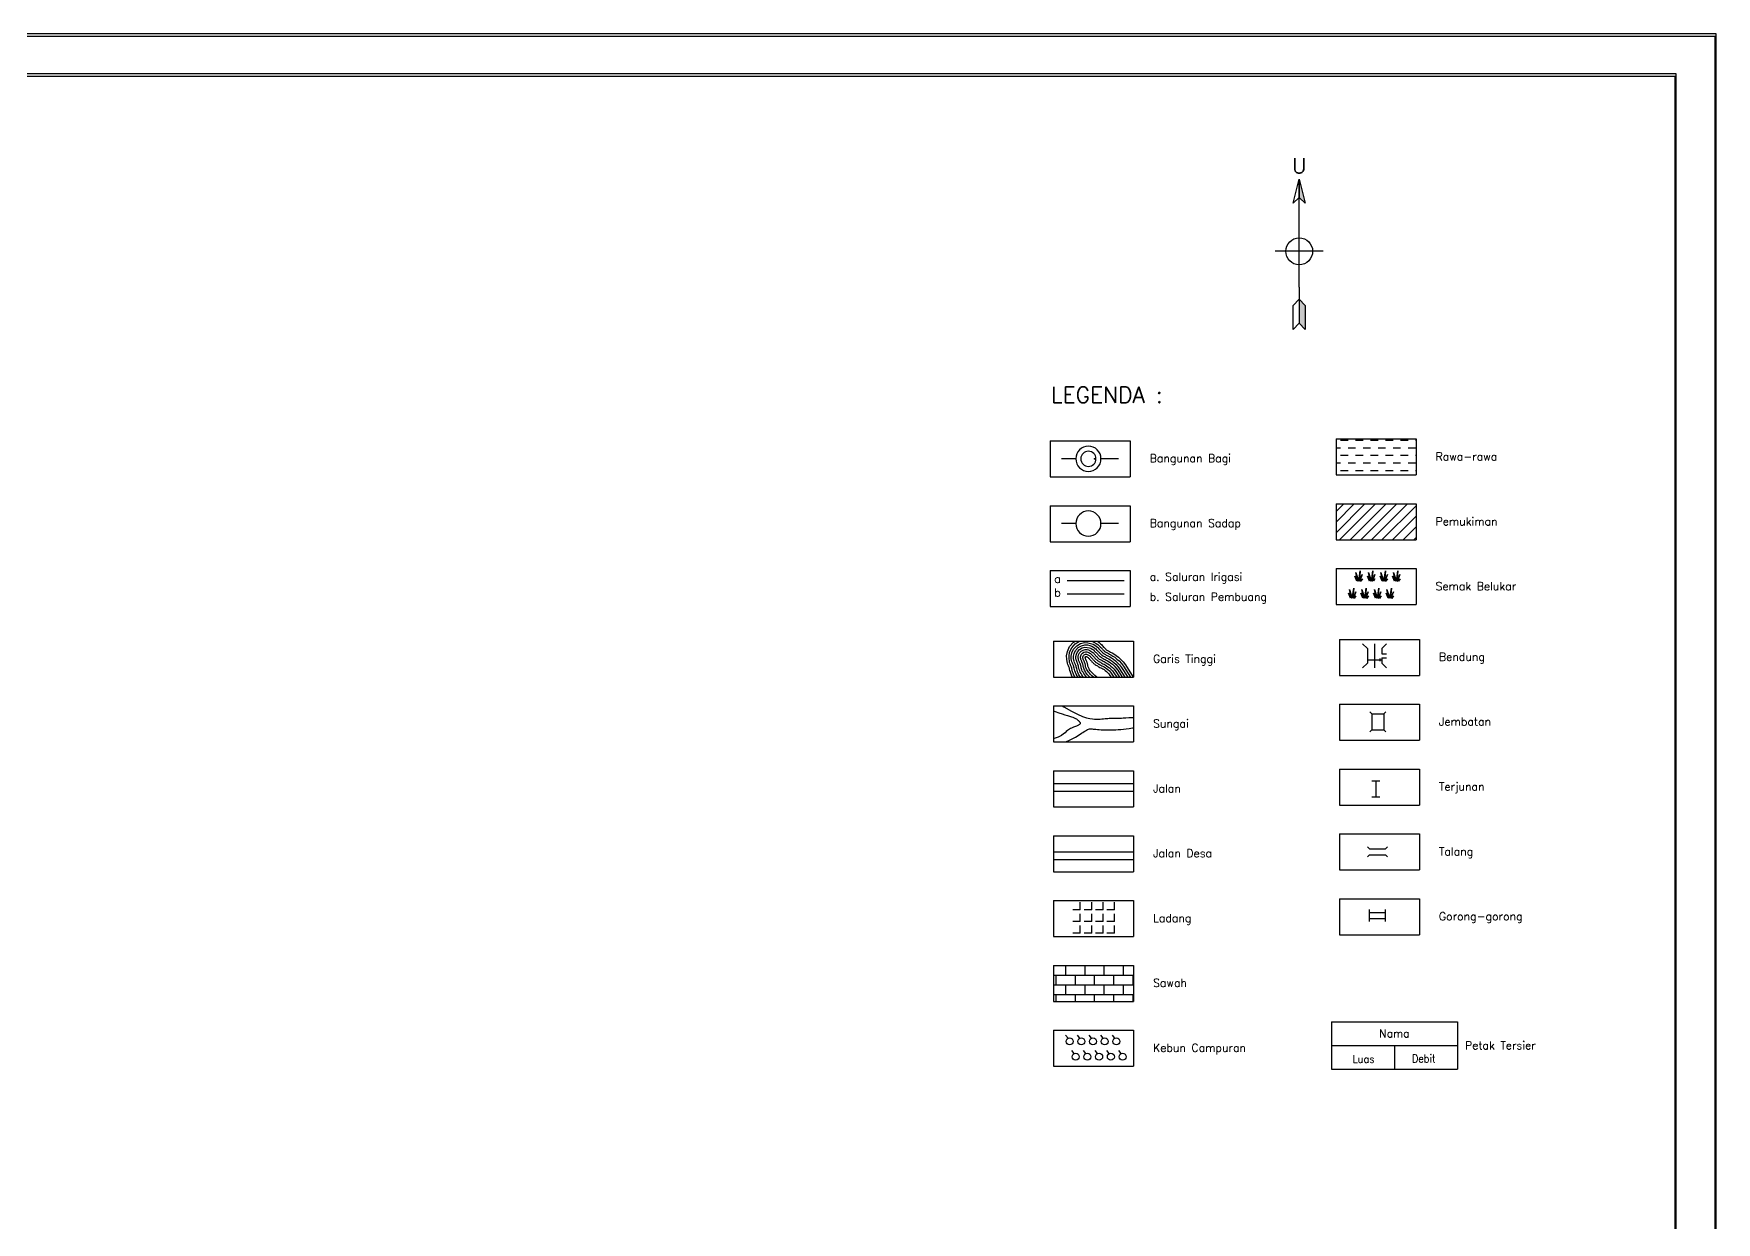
# Model space of a CAD drawing. Header units: inches. Extents: x -1630 to 19395, y -1635 to 13215.
# Drawn here: x 8883 to 19395, y 5790 to 13215 of the extents above; entities that cross this region are included whole.
import ezdxf
from ezdxf.enums import TextEntityAlignment as Align

# ---------------------------------------------------------------- set-up
doc = ezdxf.new("R2010")
doc.units = ezdxf.units.IN
doc.header["$MEASUREMENT"] = 0
doc.linetypes.add('DASHED2', pattern=[0.375, 0.25, -0.125])
for name, color, linetype in [('BANGUNAN', 7, 'Continuous'), ('GRID', 7, 'Continuous'), ('KOP', 7, 'Continuous'), ('LINE', 7, 'Continuous'), ('petak-tersier', 7, 'Continuous')]:
    doc.layers.add(name, color=color, linetype=linetype)
doc.styles.get("Standard").update_dxf_attribs({"font": 'simplex.shx'})

# ---------------------------------------------------------------- blocks, each defined once
blk = doc.blocks.new('kop')
at = {"color": 2}
blk.add_lwpolyline([(-49.29, -9.99), (790.69, -9.99), (790.69, 583.29), (-49.29, 583.29)], close=True, dxfattribs=at)
at = {"color": 6}
blk.add_lwpolyline([(0.65, 0), (780.7, 0), (780.7, 573.3), (0.65, 573.3)], close=True, dxfattribs=at)
blk = doc.blocks.new('ALANG')
at = {"color": 1}
for points in [[(-4.12, 1.58), (-4.72, 3.11), (-3.84, 1.62), (-4.44, 4.2), (-3.55, 1.58), (-3.11, 4.65), (-3.39, 1.58), (-2.5, 3.56), (-3.23, 1.58), (-2.46, 2.3), (-2.95, 1.54)], [(-0.33, 1.58), (-0.93, 3.11), (-0.04, 1.62), (-0.65, 4.2), (0.24, 1.58), (0.68, 4.65), (0.4, 1.58), (1.29, 3.56), (0.56, 1.58), (1.33, 2.3), (0.85, 1.54)], [(3.47, 1.58), (2.86, 3.11), (3.75, 1.62), (3.14, 4.2), (4.03, 1.58), (4.48, 4.65), (4.19, 1.58), (5.08, 3.56), (4.35, 1.58), (5.12, 2.3), (4.64, 1.54)], [(7.26, 1.58), (6.65, 3.11), (7.54, 1.62), (6.93, 4.2), (7.82, 1.58), (8.27, 4.65), (7.98, 1.58), (8.87, 3.56), (8.15, 1.58), (8.92, 2.3), (8.43, 1.54)], [(-6.09, -3.59), (-6.7, -2.06), (-5.81, -3.55), (-6.42, -0.97), (-5.53, -3.59), (-5.08, -0.52), (-5.37, -3.59), (-4.48, -1.61), (-5.2, -3.59), (-4.44, -2.86), (-4.92, -3.63)], [(-2.3, -3.59), (-2.91, -2.06), (-2.02, -3.55), (-2.63, -0.97), (-1.74, -3.59), (-1.29, -0.52), (-1.57, -3.59), (-0.68, -1.61), (-1.41, -3.59), (-0.64, -2.86), (-1.13, -3.63)], [(1.49, -3.59), (0.88, -2.06), (1.77, -3.55), (1.17, -0.97), (2.06, -3.59), (2.5, -0.52), (2.22, -3.59), (3.11, -1.61), (2.38, -3.59), (3.15, -2.86), (2.66, -3.63)], [(5.28, -3.59), (4.67, -2.06), (5.56, -3.55), (4.96, -0.97), (5.85, -3.59), (6.29, -0.52), (6.01, -3.59), (6.9, -1.61), (6.17, -3.59), (6.94, -2.86), (6.45, -3.63)]]:
    blk.add_lwpolyline(points, dxfattribs=at)
blk = doc.blocks.new('KebunCamp')
at = {"color": 2}
for points in [[(-6.66, 2.54), (-7.28, 3.33)], [(-3.56, 2.54), (-4.18, 3.33)], [(-0.46, 2.54), (-1.08, 3.33)], [(2.63, 2.54), (2.01, 3.33)], [(5.73, 2.54), (5.11, 3.33)], [(-5.04, -1.51), (-5.66, -0.72)], [(-1.94, -1.51), (-2.56, -0.72)], [(1.16, -1.51), (0.54, -0.72)], [(4.26, -1.51), (3.64, -0.72)], [(7.36, -1.51), (6.74, -0.72)]]:
    blk.add_lwpolyline(points, dxfattribs=at)
for centre in [(-6.25, 1.71), (-3.15, 1.71), (-0.05, 1.71), (3.05, 1.71), (6.15, 1.71), (-4.63, -2.34), (-1.53, -2.34), (1.57, -2.34), (4.67, -2.34), (7.77, -2.34)]:
    blk.add_circle(centre, 0.924, dxfattribs=at)
blk = doc.blocks.new('LADANG')
at = {"color": 1}
for p, q in [((-4.95, 3.79), (-4.95, 6.33)), ((-1.11, 3.79), (-1.11, 6.33)), ((2.73, 3.79), (2.73, 6.33)), ((6.57, 3.79), (6.57, 6.33)), ((-4.95, 3.79), (-7.49, 3.79)), ((-4.95, -0.16), (-4.95, 2.38)), ((-1.11, 3.79), (-3.65, 3.79)), ((-1.11, -0.16), (-1.11, 2.38)), ((2.73, 3.79), (0.19, 3.79)), ((2.73, -0.16), (2.73, 2.38)), ((6.57, 3.79), (4.03, 3.79)), ((6.57, -0.16), (6.57, 2.38)), ((-4.95, -0.16), (-7.49, -0.16)), ((-4.95, -4.11), (-7.49, -4.11)), ((-4.95, -4.11), (-4.95, -1.57)), ((-1.11, -0.16), (-3.65, -0.16)), ((-1.11, -4.11), (-3.65, -4.11)), ((-1.11, -4.11), (-1.11, -1.57)), ((2.73, -0.16), (0.19, -0.16)), ((2.73, -4.11), (0.19, -4.11)), ((2.73, -4.11), (2.73, -1.57)), ((6.57, -0.16), (4.03, -0.16)), ((6.57, -4.11), (4.03, -4.11)), ((6.57, -4.11), (6.57, -1.57))]:
    blk.add_line(p, q, dxfattribs=at)
blk = doc.blocks.new('BGN8')
at = {"color": 14, "lineweight": 30}
for p, q in [((-0.0025, 0.00125), (-0.002, 0.00075)), ((-0.002, 0.00075), (0.002, 0.00075)), ((0.002, 0.00075), (0.0025, 0.00125)), ((-0.002, -0.00075), (-0.0025, -0.00125)), ((-0.002, -0.00075), (0.002, -0.00075)), ((0.002, -0.00075), (0.0025, -0.00125))]:
    blk.add_line(p, q, dxfattribs=at)
blk = doc.blocks.new('BGN5')
at = {"color": 14, "lineweight": 30}
for p, q in [((-0.002, -0.0015), (-0.002, 0.0015)), ((-0.002, 0.00075), (0.002, 0.00075)), ((0.002, -0.0015), (0.002, 0.0015)), ((-0.002, -0.00075), (0.002, -0.00075))]:
    blk.add_line(p, q, dxfattribs=at)

msp = doc.modelspace()

# ---------------------------------------------------------------- hatches: boundary and pattern name
at = {"layer": 'KOP', "linetype": 'Continuous'}
h = msp.add_hatch(dxfattribs=at)
h.set_pattern_fill('DASH', color=2, scale=1875, style=0)
h.set_pattern_definition([(0, (1250515.79, 251612.683), (46.875, 46.875), [46.875, -46.875])])
h.paths.add_polyline_path([(17019, 10459), (17519, 10459), (17519, 10684), (17019, 10684)])
h = msp.add_hatch(dxfattribs=at)
h.set_pattern_fill('ANSI31', color=31, scale=1875, style=0)
h.set_pattern_definition([(45, (1250515.79, 251612.683), (-33.1456304, 33.1456304), [])])
h.paths.add_polyline_path([(17019, 10054), (17519, 10054), (17519, 10279), (17019, 10279)])
h = msp.add_hatch(dxfattribs=at)
h.set_pattern_fill('AR-B816', color=2, scale=37.5, style=0)
h.set_pattern_definition([(0, (1248750.806, 247513.976), (0, 60), []), (90, (1248750.806, 247513.976), (-60, 60), [60, -60])])
h.paths.add_polyline_path([(15254, 7170), (15754, 7170), (15754, 7395), (15254, 7395)])

# ---------------------------------------------------------------- linework, layer by layer
at = {"color": 15, "lineweight": 30}
for p, q in [((17185, 9404), (17215, 9375)), ((17215, 9375), (17215, 9284)), ((17260, 9404), (17260, 9254)), ((17335, 9404), (17306, 9375)), ((17306, 9375), (17306, 9342)), ((17185, 9254), (17215, 9284)), ((17215, 9304), (17306, 9304)), ((17293, 9313), (17293, 9295)), ((17306, 9342), (17335, 9342)), ((17306, 9317), (17306, 9284)), ((17306, 9317), (17335, 9317)), ((17335, 9254), (17306, 9284))]:
    msp.add_line(p, q, dxfattribs=at)
at = {"color": 14, "lineweight": 30}
for p, q in [((17242, 8967), (17230, 8979)), ((17242, 8967), (17317, 8967)), ((17242, 8967), (17242, 8867)), ((17317, 8967), (17330, 8979)), ((17317, 8967), (17317, 8867)), ((17242, 8867), (17230, 8854)), ((17242, 8867), (17317, 8867)), ((17317, 8867), (17330, 8854)), ((17243, 8548), (17293, 8548)), ((17268, 8548), (17268, 8448)), ((17243, 8448), (17293, 8448))]:
    msp.add_line(p, q, dxfattribs=at)
at = {"layer": 'BANGUNAN', "color": 15, "linetype": 'Continuous'}
for centre, major_axis, start_param, end_param in [((15472, 10560), (-55.7, 55.7), 3.926991, 10.210176), ((15472, 10560), (33.5, 33.5), 5.497787, 11.780972), ((15472, 10155), (55.7, 55.7), 5.497787, 11.780972)]:
    msp.add_ellipse(centre, major_axis=major_axis, ratio=1, start_param=start_param, end_param=end_param, dxfattribs=at)
msp.add_point((15510, 10560), dxfattribs=at)
at = {"layer": 'GRID', "color": 55}
for p, q in [((15305, 10562), (15394, 10562)), ((15551, 10562), (15661, 10562)), ((15305, 10157), (15394, 10157)), ((15551, 10157), (15661, 10157))]:
    msp.add_line(p, q, dxfattribs=at)
at = {"layer": 'KOP', "color": 3, "linetype": 'Continuous'}
for p, q in [((15233, 10672), (15233, 10447)), ((15233, 10672), (15733, 10672)), ((15733, 10672), (15733, 10447)), ((17019, 10684), (17019, 10459)), ((17019, 10684), (17519, 10684)), ((17519, 10684), (17519, 10459)), ((15233, 10447), (15733, 10447)), ((17019, 10459), (17519, 10459)), ((15233, 10267), (15233, 10042)), ((15233, 10267), (15733, 10267)), ((15733, 10267), (15733, 10042)), ((17019, 10279), (17019, 10054)), ((17019, 10279), (17519, 10279)), ((17519, 10279), (17519, 10054)), ((15233, 10042), (15733, 10042)), ((17019, 10054), (17519, 10054)), ((15233, 9862), (15233, 9637)), ((15233, 9862), (15733, 9862)), ((15733, 9862), (15733, 9637)), ((17019, 9874), (17019, 9649)), ((17019, 9874), (17519, 9874)), ((17519, 9874), (17519, 9649)), ((15233, 9637), (15733, 9637)), ((17019, 9649), (17519, 9649)), ((15254, 9421), (15754, 9421)), ((15254, 9421), (15254, 9196)), ((15383, 9343), (15392, 9363)), ((15392, 9363), (15408, 9381)), ((15408, 9381), (15428, 9392)), ((15428, 9392), (15449, 9397)), ((15449, 9397), (15467, 9397)), ((15467, 9397), (15482, 9394)), ((15482, 9394), (15494, 9389)), ((15494, 9389), (15504, 9383)), ((15504, 9383), (15512, 9377)), ((15512, 9377), (15518, 9372)), ((15518, 9372), (15523, 9367)), ((15523, 9367), (15528, 9363)), ((15528, 9363), (15531, 9359)), ((15531, 9359), (15535, 9355)), ((15754, 9421), (15754, 9196)), ((17040, 9432), (17540, 9432)), ((17040, 9432), (17040, 9207)), ((17540, 9432), (17540, 9207)), ((15380, 9326), (15383, 9343)), ((15380, 9313), (15380, 9326)), ((15381, 9302), (15380, 9313)), ((15383, 9295), (15381, 9302)), ((15385, 9288), (15383, 9295)), ((15387, 9283), (15385, 9288)), ((15389, 9279), (15387, 9283)), ((15391, 9275), (15389, 9279)), ((15392, 9271), (15391, 9275)), ((15394, 9269), (15392, 9271)), ((15395, 9267), (15394, 9269)), ((15395, 9265), (15395, 9267)), ((15395, 9265), (15395, 9265)), ((15396, 9264), (15395, 9265)), ((15396, 9260), (15396, 9264)), ((15397, 9254), (15396, 9260)), ((15399, 9247), (15397, 9254)), ((15535, 9355), (15539, 9351)), ((15539, 9351), (15542, 9348)), ((15542, 9348), (15544, 9345)), ((15544, 9345), (15547, 9342)), ((15547, 9342), (15549, 9340)), ((15549, 9340), (15551, 9338)), ((15551, 9338), (15553, 9336)), ((15553, 9336), (15555, 9335)), ((15555, 9335), (15556, 9334)), ((15556, 9334), (15557, 9333)), ((15557, 9333), (15558, 9332)), ((15558, 9332), (15560, 9331)), ((15560, 9331), (15563, 9329)), ((15563, 9329), (15567, 9327)), ((15567, 9327), (15572, 9325)), ((15572, 9325), (15577, 9322)), ((15577, 9322), (15583, 9318)), ((15583, 9318), (15590, 9315)), ((15590, 9315), (15599, 9310)), ((15599, 9310), (15609, 9304)), ((15609, 9304), (15620, 9296)), ((15620, 9296), (15632, 9287)), ((15632, 9287), (15644, 9276)), ((15644, 9276), (15656, 9263)), ((15656, 9263), (15667, 9248)), ((15254, 9196), (15754, 9196)), ((15401, 9239), (15399, 9247)), ((15404, 9230), (15401, 9239)), ((15408, 9221), (15404, 9230)), ((15413, 9211), (15408, 9221)), ((15419, 9201), (15413, 9211)), ((15424, 9196), (15419, 9201)), ((15667, 9248), (15700, 9196)), ((17040, 9207), (17540, 9207)), ((15254, 9016), (15254, 8791)), ((15254, 9016), (15754, 9016)), ((15754, 9016), (15754, 8791)), ((17040, 9027), (17040, 8802)), ((17040, 9027), (17540, 9027)), ((17540, 9027), (17540, 8802)), ((15254, 8791), (15754, 8791)), ((17040, 8802), (17540, 8802)), ((17040, 8622), (17040, 8397)), ((17040, 8622), (17540, 8622)), ((17540, 8622), (17540, 8397)), ((15254, 8610), (15254, 8385)), ((15254, 8610), (15754, 8610)), ((15754, 8610), (15754, 8385)), ((15254, 8385), (15754, 8385)), ((17040, 8397), (17540, 8397)), ((15254, 8205), (15254, 7980)), ((15254, 8205), (15754, 8205)), ((15754, 8205), (15754, 7980)), ((17040, 8217), (17040, 7992)), ((17040, 8217), (17540, 8217)), ((17540, 8217), (17540, 7992)), ((17040, 7992), (17540, 7992)), ((15254, 7980), (15754, 7980)), ((15254, 7800), (15254, 7575)), ((15254, 7800), (15754, 7800)), ((15754, 7800), (15754, 7575)), ((17040, 7812), (17040, 7587)), ((17040, 7812), (17540, 7812)), ((17540, 7812), (17540, 7587)), ((15254, 7575), (15754, 7575)), ((17040, 7587), (17540, 7587)), ((15254, 7395), (15254, 7170)), ((15254, 7395), (15754, 7395)), ((15754, 7395), (15754, 7170)), ((15254, 7170), (15754, 7170)), ((15254, 6990), (15254, 6765)), ((15254, 6990), (15754, 6990)), ((15754, 6990), (15754, 6765)), ((15254, 6765), (15754, 6765))]:
    msp.add_line(p, q, dxfattribs=at)
at = {"layer": 'KOP', "color": 55, "linetype": 'Continuous'}
msp.add_line((15339, 9800), (15695, 9800), dxfattribs=at)
at = {"layer": 'KOP', "color": 15, "linetype": 'Continuous'}
msp.add_line((15339, 9717), (15695, 9717), dxfattribs=at)
at = {"layer": 'KOP', "color": 1, "linetype": 'Continuous'}
for p, q in [((15336, 9330), (15341, 9357)), ((15341, 9357), (15355, 9387)), ((15355, 9387), (15380, 9415)), ((15355, 9352), (15368, 9379)), ((15368, 9379), (15389, 9403)), ((15369, 9348), (15380, 9371)), ((15380, 9415), (15390, 9421)), ((15380, 9371), (15399, 9392)), ((15389, 9403), (15417, 9420)), ((15399, 9392), (15423, 9406)), ((15404, 9355), (15417, 9369)), ((15417, 9420), (15421, 9421)), ((15417, 9369), (15434, 9379)), ((15417, 9347), (15426, 9358)), ((15423, 9406), (15447, 9412)), ((15426, 9358), (15439, 9365)), ((15434, 9379), (15450, 9383)), ((15439, 9365), (15452, 9368)), ((15447, 9412), (15469, 9411)), ((15450, 9383), (15465, 9382)), ((15452, 9368), (15464, 9368)), ((15464, 9368), (15473, 9366)), ((15465, 9382), (15478, 9380)), ((15469, 9411), (15486, 9407)), ((15473, 9366), (15482, 9362)), ((15478, 9380), (15488, 9376)), ((15482, 9362), (15488, 9359)), ((15486, 9407), (15501, 9402)), ((15488, 9376), (15496, 9371)), ((15488, 9359), (15494, 9354)), ((15493, 9421), (15507, 9415)), ((15496, 9371), (15503, 9366)), ((15501, 9402), (15512, 9395)), ((15503, 9366), (15508, 9361)), ((15507, 9415), (15520, 9407)), ((15508, 9361), (15513, 9357)), ((15512, 9395), (15521, 9389)), ((15513, 9357), (15517, 9353)), ((15520, 9407), (15530, 9400)), ((15521, 9389), (15528, 9383)), ((15526, 9421), (15528, 9420)), ((15528, 9420), (15539, 9412)), ((15528, 9383), (15533, 9378)), ((15530, 9400), (15537, 9394)), ((15533, 9378), (15538, 9373)), ((15537, 9394), (15543, 9388)), ((15538, 9373), (15542, 9369)), ((15539, 9412), (15547, 9405)), ((15542, 9369), (15546, 9365)), ((15543, 9388), (15548, 9383)), ((15546, 9365), (15549, 9361)), ((15547, 9405), (15553, 9399)), ((15548, 9383), (15553, 9379)), ((15549, 9361), (15552, 9358)), ((15552, 9358), (15555, 9355)), ((15553, 9399), (15559, 9393)), ((15553, 9379), (15556, 9375)), ((15556, 9375), (15560, 9371)), ((15559, 9393), (15563, 9389)), ((15560, 9371), (15563, 9367)), ((15563, 9389), (15567, 9384)), ((15563, 9367), (15566, 9364)), ((15566, 9364), (15568, 9362)), ((15567, 9384), (15571, 9381)), ((15568, 9362), (15570, 9360)), ((15570, 9360), (15571, 9358)), ((15571, 9381), (15574, 9377)), ((15571, 9358), (15573, 9357)), ((15573, 9357), (15574, 9357)), ((15573, 9357), (15573, 9357)), ((15574, 9377), (15576, 9374)), ((15574, 9357), (15574, 9356)), ((15574, 9356), (15575, 9356)), ((15574, 9356), (15574, 9356)), ((15576, 9374), (15579, 9372)), ((15579, 9372), (15580, 9370)), ((15580, 9370), (15582, 9369)), ((15582, 9369), (15582, 9368)), ((15582, 9368), (15584, 9367)), ((15582, 9368), (15582, 9368)), ((15584, 9367), (15588, 9365)), ((15588, 9365), (15592, 9363)), ((15592, 9363), (15597, 9360)), ((15597, 9360), (15604, 9357)), ((15604, 9357), (15611, 9353)), ((15337, 9309), (15336, 9330)), ((15339, 9294), (15337, 9309)), ((15341, 9283), (15339, 9294)), ((15344, 9274), (15341, 9283)), ((15347, 9267), (15344, 9274)), ((15349, 9261), (15347, 9267)), ((15351, 9257), (15349, 9261)), ((15351, 9328), (15355, 9352)), ((15351, 9310), (15351, 9328)), ((15353, 9297), (15351, 9310)), ((15353, 9253), (15351, 9257)), ((15355, 9287), (15353, 9297)), ((15353, 9252), (15353, 9253)), ((15355, 9246), (15353, 9252)), ((15358, 9279), (15355, 9287)), ((15360, 9272), (15358, 9279)), ((15363, 9267), (15360, 9272)), ((15365, 9263), (15363, 9267)), ((15365, 9327), (15369, 9348)), ((15365, 9311), (15365, 9327)), ((15367, 9300), (15365, 9311)), ((15366, 9259), (15365, 9263)), ((15367, 9257), (15366, 9259)), ((15369, 9291), (15367, 9300)), ((15368, 9255), (15367, 9257)), ((15369, 9249), (15368, 9255)), ((15372, 9284), (15369, 9291)), ((15374, 9278), (15372, 9284)), ((15376, 9273), (15374, 9278)), ((15378, 9269), (15376, 9273)), ((15379, 9265), (15378, 9269)), ((15381, 9263), (15379, 9265)), ((15381, 9261), (15381, 9263)), ((15382, 9258), (15381, 9261)), ((15383, 9252), (15382, 9258)), ((15385, 9244), (15383, 9252)), ((15394, 9325), (15397, 9339)), ((15394, 9314), (15394, 9325)), ((15396, 9305), (15394, 9314)), ((15397, 9299), (15396, 9305)), ((15397, 9339), (15404, 9355)), ((15399, 9293), (15397, 9299)), ((15401, 9288), (15399, 9293)), ((15403, 9284), (15401, 9288)), ((15404, 9281), (15403, 9284)), ((15406, 9278), (15404, 9281)), ((15407, 9275), (15406, 9278)), ((15408, 9273), (15407, 9275)), ((15409, 9271), (15408, 9273)), ((15409, 9324), (15411, 9335)), ((15409, 9315), (15409, 9324)), ((15410, 9308), (15409, 9315)), ((15409, 9270), (15409, 9271)), ((15409, 9269), (15409, 9270)), ((15409, 9269), (15409, 9269)), ((15410, 9268), (15409, 9269)), ((15411, 9303), (15410, 9308)), ((15410, 9266), (15410, 9268)), ((15411, 9262), (15410, 9266)), ((15411, 9335), (15417, 9347)), ((15413, 9298), (15411, 9303)), ((15411, 9257), (15411, 9262)), ((15413, 9251), (15411, 9257)), ((15414, 9294), (15413, 9298)), ((15416, 9290), (15414, 9294)), ((15417, 9287), (15416, 9290)), ((15419, 9284), (15417, 9287)), ((15420, 9281), (15419, 9284)), ((15421, 9279), (15420, 9281)), ((15422, 9277), (15421, 9279)), ((15423, 9275), (15422, 9277)), ((15423, 9322), (15425, 9330)), ((15423, 9316), (15423, 9322)), ((15424, 9311), (15423, 9316)), ((15423, 9274), (15423, 9275)), ((15423, 9273), (15423, 9274)), ((15424, 9272), (15423, 9273)), ((15425, 9306), (15424, 9311)), ((15424, 9271), (15424, 9272)), ((15424, 9269), (15424, 9271)), ((15425, 9265), (15424, 9269)), ((15425, 9330), (15429, 9339)), ((15426, 9303), (15425, 9306)), ((15426, 9260), (15425, 9265)), ((15428, 9299), (15426, 9303)), ((15427, 9254), (15426, 9260)), ((15429, 9248), (15427, 9254)), ((15429, 9296), (15428, 9299)), ((15429, 9339), (15436, 9346)), ((15431, 9293), (15429, 9296)), ((15432, 9290), (15431, 9293)), ((15433, 9287), (15432, 9290)), ((15434, 9285), (15433, 9287)), ((15435, 9283), (15434, 9285)), ((15436, 9281), (15435, 9283)), ((15436, 9346), (15444, 9352)), ((15437, 9279), (15436, 9281)), ((15437, 9277), (15437, 9279)), ((15438, 9276), (15437, 9277)), ((15438, 9321), (15439, 9326)), ((15438, 9317), (15438, 9321)), ((15438, 9314), (15438, 9317)), ((15439, 9310), (15438, 9314)), ((15438, 9274), (15438, 9276)), ((15439, 9271), (15438, 9274)), ((15439, 9326), (15441, 9331)), ((15440, 9307), (15439, 9310)), ((15439, 9267), (15439, 9271)), ((15440, 9263), (15439, 9267)), ((15441, 9304), (15440, 9307)), ((15441, 9258), (15440, 9263)), ((15441, 9331), (15445, 9335)), ((15442, 9302), (15441, 9304)), ((15443, 9252), (15441, 9258)), ((15444, 9299), (15442, 9302)), ((15445, 9246), (15443, 9252)), ((15444, 9352), (15454, 9354)), ((15445, 9296), (15444, 9299)), ((15445, 9335), (15450, 9338)), ((15446, 9293), (15445, 9296)), ((15447, 9291), (15446, 9293)), ((15448, 9288), (15447, 9291)), ((15449, 9286), (15448, 9288)), ((15450, 9284), (15449, 9286)), ((15450, 9338), (15455, 9339)), ((15451, 9281), (15450, 9284)), ((15452, 9279), (15451, 9281)), ((15452, 9276), (15452, 9279)), ((15453, 9273), (15452, 9276)), ((15453, 9270), (15453, 9273)), ((15454, 9266), (15453, 9270)), ((15454, 9354), (15462, 9354)), ((15455, 9261), (15454, 9266)), ((15455, 9339), (15460, 9339)), ((15456, 9256), (15455, 9261)), ((15458, 9251), (15456, 9256)), ((15461, 9246), (15458, 9251)), ((15460, 9339), (15465, 9338)), ((15462, 9354), (15469, 9352)), ((15465, 9338), (15469, 9336)), ((15469, 9352), (15475, 9349)), ((15469, 9336), (15473, 9334)), ((15473, 9334), (15476, 9332)), ((15475, 9349), (15481, 9346)), ((15476, 9332), (15480, 9329)), ((15480, 9329), (15483, 9326)), ((15481, 9346), (15485, 9343)), ((15483, 9326), (15486, 9322)), ((15485, 9343), (15489, 9340)), ((15486, 9322), (15489, 9319)), ((15489, 9340), (15493, 9336)), ((15489, 9319), (15492, 9316)), ((15492, 9316), (15496, 9312)), ((15493, 9336), (15496, 9333)), ((15494, 9354), (15499, 9350)), ((15496, 9333), (15500, 9329)), ((15496, 9312), (15499, 9309)), ((15499, 9350), (15503, 9347)), ((15499, 9309), (15502, 9305)), ((15500, 9329), (15503, 9325)), ((15502, 9305), (15505, 9302)), ((15503, 9347), (15507, 9343)), ((15503, 9325), (15506, 9322)), ((15505, 9302), (15508, 9299)), ((15506, 9322), (15510, 9318)), ((15507, 9343), (15510, 9339)), ((15508, 9299), (15511, 9296)), ((15510, 9339), (15514, 9335)), ((15510, 9318), (15513, 9315)), ((15511, 9296), (15514, 9293)), ((15513, 9315), (15515, 9312)), ((15514, 9335), (15517, 9332)), ((15514, 9293), (15517, 9290)), ((15515, 9312), (15518, 9309)), ((15517, 9353), (15521, 9349)), ((15517, 9332), (15520, 9328)), ((15517, 9290), (15520, 9288)), ((15518, 9309), (15521, 9306)), ((15520, 9328), (15523, 9325)), ((15520, 9288), (15524, 9285)), ((15521, 9349), (15524, 9345)), ((15521, 9306), (15524, 9304)), ((15523, 9325), (15526, 9322)), ((15524, 9345), (15528, 9341)), ((15524, 9304), (15527, 9301)), ((15524, 9285), (15527, 9283)), ((15526, 9322), (15529, 9319)), ((15527, 9301), (15529, 9299)), ((15527, 9283), (15531, 9281)), ((15528, 9341), (15531, 9338)), ((15529, 9319), (15531, 9317)), ((15529, 9299), (15532, 9297)), ((15531, 9338), (15534, 9335)), ((15531, 9317), (15534, 9314)), ((15531, 9281), (15535, 9278)), ((15532, 9297), (15535, 9295)), ((15534, 9335), (15537, 9332)), ((15534, 9314), (15536, 9312)), ((15535, 9295), (15538, 9293)), ((15535, 9278), (15540, 9276)), ((15536, 9312), (15538, 9311)), ((15537, 9332), (15539, 9329)), ((15538, 9311), (15540, 9309)), ((15538, 9293), (15542, 9291)), ((15539, 9329), (15541, 9327)), ((15540, 9309), (15543, 9307)), ((15540, 9276), (15545, 9273)), ((15541, 9327), (15543, 9325)), ((15542, 9291), (15547, 9289)), ((15543, 9325), (15545, 9324)), ((15543, 9307), (15546, 9306)), ((15545, 9324), (15547, 9322)), ((15545, 9273), (15550, 9270)), ((15546, 9306), (15549, 9304)), ((15547, 9322), (15549, 9321)), ((15547, 9289), (15551, 9286)), ((15549, 9321), (15551, 9320)), ((15549, 9304), (15553, 9301)), ((15550, 9270), (15556, 9267)), ((15551, 9320), (15553, 9318)), ((15551, 9286), (15557, 9283)), ((15553, 9318), (15556, 9316)), ((15553, 9301), (15558, 9299)), ((15555, 9355), (15558, 9352)), ((15556, 9316), (15560, 9314)), ((15556, 9267), (15563, 9264)), ((15557, 9283), (15563, 9280)), ((15558, 9352), (15560, 9350)), ((15558, 9299), (15564, 9296)), ((15560, 9350), (15561, 9348)), ((15560, 9314), (15565, 9312)), ((15561, 9348), (15563, 9347)), ((15563, 9347), (15564, 9346)), ((15563, 9280), (15570, 9276)), ((15563, 9264), (15570, 9260)), ((15564, 9346), (15565, 9345)), ((15564, 9296), (15570, 9293)), ((15565, 9345), (15566, 9344)), ((15565, 9345), (15565, 9345)), ((15565, 9312), (15570, 9309)), ((15566, 9344), (15568, 9343)), ((15568, 9343), (15570, 9342)), ((15570, 9342), (15574, 9340)), ((15570, 9309), (15577, 9306)), ((15570, 9293), (15577, 9289)), ((15570, 9276), (15577, 9272)), ((15570, 9260), (15578, 9255)), ((15574, 9340), (15578, 9337)), ((15575, 9356), (15577, 9354)), ((15577, 9354), (15581, 9353)), ((15577, 9306), (15584, 9302)), ((15577, 9289), (15584, 9285)), ((15577, 9272), (15585, 9267)), ((15578, 9337), (15584, 9334)), ((15578, 9255), (15586, 9249)), ((15581, 9353), (15585, 9350)), ((15584, 9334), (15590, 9331)), ((15584, 9302), (15592, 9297)), ((15584, 9285), (15593, 9279)), ((15585, 9350), (15591, 9347)), ((15585, 9267), (15594, 9261)), ((15590, 9331), (15597, 9327)), ((15591, 9347), (15597, 9344)), ((15592, 9297), (15601, 9292)), ((15593, 9279), (15603, 9273)), ((15594, 9261), (15604, 9254)), ((15597, 9344), (15604, 9340)), ((15597, 9327), (15606, 9322)), ((15601, 9292), (15611, 9285)), ((15603, 9273), (15613, 9265)), ((15604, 9340), (15613, 9335)), ((15604, 9254), (15613, 9245)), ((15606, 9322), (15617, 9316)), ((15611, 9353), (15621, 9347)), ((15611, 9285), (15622, 9276)), ((15613, 9335), (15624, 9328)), ((15613, 9265), (15623, 9256)), ((15617, 9316), (15628, 9308)), ((15621, 9347), (15632, 9341)), ((15622, 9276), (15633, 9266)), ((15623, 9256), (15633, 9245)), ((15624, 9328), (15637, 9320)), ((15628, 9308), (15641, 9298)), ((15632, 9341), (15645, 9332)), ((15633, 9266), (15644, 9254)), ((15637, 9320), (15650, 9309)), ((15641, 9298), (15654, 9286)), ((15644, 9254), (15655, 9240)), ((15645, 9332), (15660, 9320)), ((15650, 9309), (15664, 9297)), ((15654, 9286), (15667, 9273)), ((15660, 9320), (15674, 9307)), ((15664, 9297), (15678, 9282)), ((15667, 9273), (15679, 9257)), ((15674, 9307), (15689, 9291)), ((15678, 9282), (15691, 9265)), ((15679, 9257), (15718, 9196)), ((15689, 9291), (15703, 9273)), ((15691, 9265), (15735, 9196)), ((15703, 9273), (15752, 9196)), ((15357, 9237), (15355, 9246)), ((15360, 9226), (15357, 9237)), ((15364, 9214), (15360, 9226)), ((15369, 9202), (15364, 9214)), ((15371, 9240), (15369, 9249)), ((15372, 9196), (15369, 9202)), ((15373, 9230), (15371, 9240)), ((15377, 9220), (15373, 9230)), ((15382, 9208), (15377, 9220)), ((15388, 9197), (15382, 9208)), ((15387, 9235), (15385, 9244)), ((15391, 9225), (15387, 9235)), ((15389, 9196), (15388, 9197)), ((15395, 9214), (15391, 9225)), ((15401, 9204), (15395, 9214)), ((15406, 9196), (15401, 9204)), ((15415, 9243), (15413, 9251)), ((15418, 9235), (15415, 9243)), ((15421, 9227), (15418, 9235)), ((15426, 9218), (15421, 9227)), ((15431, 9210), (15426, 9218)), ((15431, 9241), (15429, 9248)), ((15434, 9233), (15431, 9241)), ((15438, 9201), (15431, 9210)), ((15439, 9226), (15434, 9233)), ((15442, 9196), (15438, 9201)), ((15443, 9218), (15439, 9226)), ((15449, 9210), (15443, 9218)), ((15448, 9240), (15445, 9246)), ((15451, 9233), (15448, 9240)), ((15456, 9202), (15449, 9210)), ((15455, 9226), (15451, 9233)), ((15461, 9219), (15455, 9226)), ((15461, 9196), (15456, 9202)), ((15464, 9240), (15461, 9246)), ((15467, 9211), (15461, 9219)), ((15468, 9234), (15464, 9240)), ((15474, 9203), (15467, 9211)), ((15472, 9227), (15468, 9234)), ((15478, 9221), (15472, 9227)), ((15482, 9196), (15474, 9203)), ((15485, 9213), (15478, 9221)), ((15493, 9205), (15485, 9213)), ((15503, 9196), (15493, 9205)), ((15586, 9249), (15594, 9243)), ((15594, 9243), (15603, 9235)), ((15603, 9235), (15611, 9226)), ((15611, 9226), (15619, 9215)), ((15613, 9245), (15622, 9235)), ((15619, 9215), (15632, 9196)), ((15622, 9235), (15631, 9223)), ((15631, 9223), (15649, 9196)), ((15633, 9245), (15643, 9232)), ((15643, 9232), (15666, 9196)), ((15655, 9240), (15683, 9196))]:
    msp.add_line(p, q, dxfattribs=at)
at = {"layer": 'KOP', "color": 17, "linetype": 'Continuous'}
for p, q in [((15254, 8985), (15265, 8981)), ((15265, 8981), (15288, 8973)), ((15288, 8973), (15308, 8966)), ((15308, 8966), (15325, 8961)), ((15309, 9016), (15319, 9010)), ((15319, 9010), (15366, 8983)), ((15325, 8961), (15341, 8956)), ((15341, 8956), (15354, 8953)), ((15354, 8953), (15366, 8949)), ((15366, 8983), (15405, 8964)), ((15366, 8949), (15375, 8946)), ((15375, 8946), (15384, 8942)), ((15384, 8942), (15391, 8938)), ((15391, 8938), (15397, 8935)), ((15405, 8964), (15436, 8950)), ((15436, 8950), (15461, 8942)), ((15461, 8942), (15481, 8937)), ((15481, 8937), (15497, 8935)), ((15557, 8935), (15566, 8936)), ((15566, 8936), (15576, 8937)), ((15576, 8937), (15584, 8937)), ((15584, 8937), (15593, 8938)), ((15593, 8938), (15601, 8939)), ((15601, 8939), (15609, 8939)), ((15609, 8939), (15617, 8939)), ((15617, 8939), (15625, 8940)), ((15625, 8940), (15633, 8940)), ((15633, 8940), (15640, 8940)), ((15640, 8940), (15647, 8940)), ((15647, 8940), (15654, 8940)), ((15654, 8940), (15661, 8940)), ((15661, 8940), (15669, 8940)), ((15669, 8940), (15678, 8940)), ((15678, 8940), (15690, 8941)), ((15690, 8941), (15706, 8941)), ((15706, 8941), (15725, 8943)), ((15725, 8943), (15750, 8944)), ((15750, 8944), (15754, 8945)), ((15303, 8832), (15284, 8822)), ((15316, 8841), (15303, 8832)), ((15327, 8849), (15316, 8841)), ((15334, 8856), (15327, 8849)), ((15341, 8862), (15334, 8856)), ((15347, 8867), (15341, 8862)), ((15354, 8871), (15347, 8867)), ((15361, 8875), (15354, 8871)), ((15367, 8878), (15361, 8875)), ((15374, 8881), (15367, 8878)), ((15380, 8883), (15374, 8881)), ((15386, 8885), (15380, 8883)), ((15392, 8887), (15386, 8885)), ((15397, 8889), (15392, 8887)), ((15397, 8935), (15402, 8932)), ((15402, 8891), (15397, 8889)), ((15402, 8932), (15406, 8928)), ((15406, 8894), (15402, 8891)), ((15402, 8827), (15411, 8833)), ((15406, 8928), (15410, 8925)), ((15410, 8896), (15406, 8894)), ((15410, 8925), (15412, 8922)), ((15413, 8898), (15410, 8896)), ((15411, 8833), (15421, 8839)), ((15412, 8922), (15415, 8920)), ((15416, 8901), (15413, 8898)), ((15415, 8920), (15417, 8917)), ((15418, 8903), (15416, 8901)), ((15417, 8917), (15419, 8915)), ((15420, 8905), (15418, 8903)), ((15419, 8915), (15420, 8913)), ((15420, 8913), (15421, 8911)), ((15421, 8907), (15420, 8905)), ((15421, 8911), (15421, 8909)), ((15421, 8909), (15421, 8907)), ((15421, 8839), (15429, 8845)), ((15429, 8845), (15438, 8851)), ((15438, 8851), (15446, 8856)), ((15446, 8856), (15453, 8861)), ((15453, 8861), (15460, 8865)), ((15460, 8865), (15467, 8869)), ((15467, 8869), (15473, 8871)), ((15473, 8871), (15478, 8873)), ((15478, 8873), (15484, 8874)), ((15484, 8874), (15490, 8874)), ((15490, 8874), (15496, 8873)), ((15496, 8873), (15502, 8872)), ((15497, 8935), (15511, 8934)), ((15502, 8872), (15509, 8871)), ((15509, 8871), (15518, 8870)), ((15511, 8934), (15523, 8934)), ((15518, 8870), (15528, 8869)), ((15523, 8934), (15535, 8934)), ((15528, 8869), (15539, 8868)), ((15535, 8934), (15546, 8934)), ((15539, 8868), (15552, 8867)), ((15546, 8934), (15557, 8935)), ((15552, 8867), (15565, 8866)), ((15565, 8866), (15580, 8866)), ((15580, 8866), (15595, 8866)), ((15595, 8866), (15611, 8866)), ((15611, 8866), (15627, 8867)), ((15627, 8867), (15643, 8867)), ((15643, 8867), (15658, 8868)), ((15658, 8868), (15674, 8869)), ((15674, 8869), (15691, 8871)), ((15691, 8871), (15708, 8873)), ((15708, 8873), (15727, 8875)), ((15727, 8875), (15748, 8879)), ((15748, 8879), (15754, 8880)), ((15258, 8812), (15254, 8810)), ((15284, 8822), (15258, 8812)), ((15329, 8791), (15346, 8798)), ((15346, 8798), (15363, 8807)), ((15363, 8807), (15378, 8814)), ((15378, 8814), (15391, 8821)), ((15391, 8821), (15402, 8827))]:
    msp.add_line(p, q, dxfattribs=at)
at = {"layer": 'KOP', "color": 83, "linetype": 'Continuous'}
for p, q in [((15254, 8532), (15754, 8532)), ((15254, 8483), (15754, 8483))]:
    msp.add_line(p, q, dxfattribs=at)
at = {"layer": 'KOP', "color": 81, "linetype": 'DASHED2'}
for p, q in [((15254, 8105), (15754, 8105)), ((15254, 8056), (15754, 8056))]:
    msp.add_line(p, q, dxfattribs=at)
at = {"layer": 'KOP', "color": 2}
msp.add_lwpolyline([(-1630, -1635), (19395, -1635), (19395, 13215), (-1630, 13215)], close=True, dxfattribs=at)
at = {"layer": 'KOP', "color": 6}
msp.add_lwpolyline([(-380, -1385), (19145, -1385), (19145, 12965), (-380, 12965)], close=True, dxfattribs=at)
at = {"layer": 'KOP', "color": 3, "linetype": 'Continuous'}
msp.add_lwpolyline([(15524, 9196), (15513, 9206), (15503, 9215), (15495, 9223), (15489, 9230), (15484, 9236), (15480, 9242), (15476, 9247), (15474, 9252), (15472, 9257), (15470, 9261), (15469, 9265), (15468, 9269), (15468, 9272), (15467, 9276), (15467, 9279), (15466, 9282), (15465, 9285), (15464, 9288), (15463, 9291), (15462, 9294), (15461, 9297), (15459, 9300), (15458, 9302), (15457, 9305), (15456, 9307), (15455, 9310), (15454, 9312), (15453, 9314), (15453, 9316), (15452, 9318), (15452, 9320), (15453, 9321), (15453, 9323), (15454, 9324), (15455, 9324), (15457, 9325), (15458, 9325), (15460, 9324), (15462, 9323), (15465, 9322), (15467, 9320), (15470, 9318), (15473, 9315), (15476, 9312), (15479, 9309), (15482, 9306), (15485, 9302), (15488, 9299), (15491, 9295), (15494, 9292), (15498, 9289), (15501, 9285), (15504, 9282), (15508, 9279), (15512, 9276), (15515, 9273), (15519, 9271), (15524, 9268), (15528, 9266), (15533, 9263), (15538, 9260), (15543, 9257), (15549, 9254), (15556, 9251), (15563, 9247), (15570, 9243), (15577, 9238), (15585, 9232), (15592, 9225), (15600, 9217), (15607, 9207), (15615, 9196)], dxfattribs=at)
at = {"layer": 'LINE', "color": 7, "linetype": 'Continuous'}
for p, q in [((16752, 12156), (16789, 12306)), ((16789, 12306), (16827, 12156)), ((16789, 12306), (16789, 12193)), ((16789, 11631), (16789, 12306)), ((16789, 12193), (16752, 12156)), ((16827, 12156), (16789, 12193)), ((16939, 11856), (16639, 11856)), ((16789, 11631), (16789, 11406)), ((16752, 11518), (16789, 11556)), ((16752, 11368), (16752, 11518)), ((16789, 11556), (16827, 11518)), ((16827, 11518), (16827, 11368)), ((16789, 11406), (16752, 11368)), ((16827, 11368), (16789, 11406))]:
    msp.add_line(p, q, dxfattribs=at)
msp.add_circle((16789, 11856), 83.9, dxfattribs=at)
for points in [[(16827, 12156), (16789, 12193), (16789, 12306)], [(16827, 11368), (16789, 11406), (16827, 11518), (16789, 11556)]]:
    msp.add_solid(points, dxfattribs=at)
at = {"layer": 'petak-tersier', "color": 3}
for p, q in [((16991, 7043), (17779, 7043)), ((16991, 7043), (16991, 6747)), ((17779, 7043), (17779, 6747)), ((16991, 6895), (17779, 6895)), ((17385, 6895), (17385, 6747)), ((16991, 6747), (17779, 6747))]:
    msp.add_line(p, q, dxfattribs=at)

# ---------------------------------------------------------------- block references
at = {"layer": 'GRID', "color": 3}
for name, p, xscale, yscale, zscale in [('kop', (-380, -1385), 25, 25, 25), ('ALANG', (17235, 9763), 20.66929133434314, 20.66929133434314, 20.66929133434314), ('BGN8', (17279, 8105), 24999.99999417923, 25000.00000145519, 25000), ('LADANG', (15513, 7673), 18.45472440472804, 18.45472440472804, 0.03690944881889763), ('BGN5', (17278, 7707), 24999.99999417923, 25000.00000145519, 25000), ('KebunCamp', (15502, 6880), 23.62204723904142, 23.62204723904142, 0.2362204724409449)]:
    msp.add_blockref(name, p, dxfattribs=dict(at, xscale=xscale, yscale=yscale, zscale=zscale))

# ---------------------------------------------------------------- texts
at = {"layer": 'KOP', "color": 5, "linetype": 'Continuous'}
msp.add_text('LEGENDA :', height=100, dxfattribs=at).set_placement((15238, 10909))
at = {"layer": 'KOP', "color": 3, "linetype": 'Continuous'}
for s, p in [('Bangunan Bagi', (15855, 10538)), ('Rawa-rawa', (17641, 10549)), ('Bangunan Sadap', (15855, 10133)), ('Pemukiman', (17641, 10144)), ('a. Saluran Irigasi', (15855, 9798)), ('Semak Belukar', (17641, 9739)), ('b. Saluran Pembuang', (15855, 9673)), ('Garis Tinggi', (15876, 9286)), ('Bendung', (17662, 9298)), ('Jembatan', (17662, 8893)), ('Sungai', (15876, 8881)), ('Jalan', (15876, 8476)), ('Terjunan', (17662, 8487)), ('Jalan Desa', (15876, 8071)), ('Talang', (17662, 8082)), ('Ladang', (15876, 7666)), ('Gorong-gorong', (17662, 7677)), ('Sawah', (15876, 7261)), ('Kebun Campuran', (15876, 6856)), ('Petak Tersier', (17825, 6871))]:
    msp.add_text(s, height=50, dxfattribs=at).set_placement(p)
at = {"layer": 'KOP', "color": 2, "linetype": 'Continuous'}
for s, p in [('a', (15259, 9785)), ('b', (15259, 9699))]:
    msp.add_text(s, height=50, dxfattribs=at).set_placement(p)
at = {"layer": 'LINE', "color": 7, "linetype": 'Continuous'}
msp.add_text('U', height=93.8, dxfattribs=at).set_placement((16789, 12343), align=Align.CENTER)
at = {"layer": 'petak-tersier', "color": 3}
msp.add_text('Nama', height=49.2, dxfattribs=at).set_placement((17384, 6946), align=Align.CENTER)
at = {"layer": 'petak-tersier', "color": 3, "width": 0.9}
for s, p in [('Luas', (17191, 6786)), ('Debit', (17567, 6789))]:
    msp.add_text(s, height=49.2, dxfattribs=at).set_placement(p, align=Align.CENTER)

doc.saveas('drawing.dxf')
